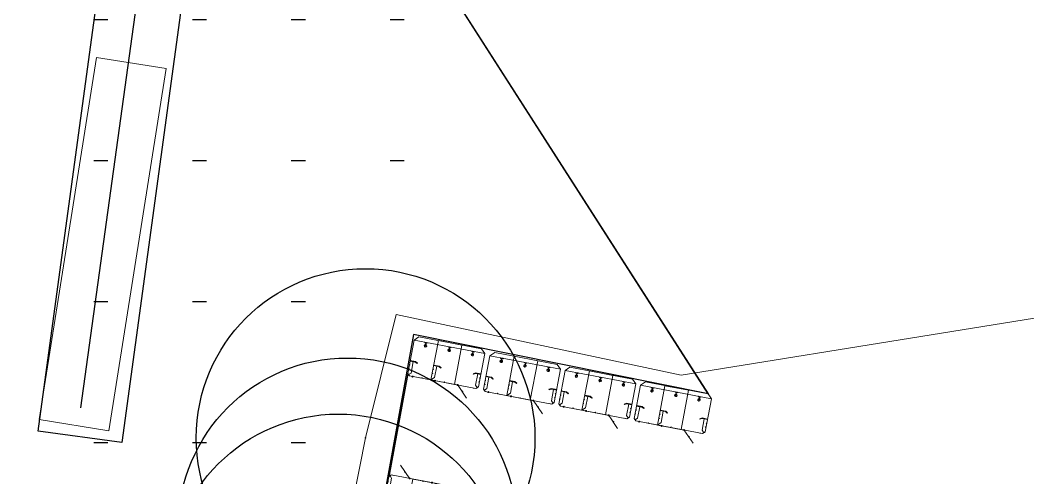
# Model space of a CAD drawing. Header units: metres. Extents: x 372109 to 376137, y 236217 to 239160.
# Drawn here: x 374098.4 to 374134.11, y 238108.75 to 238124.98 of the extents above; entities that cross this region are included whole.
import ezdxf

# ---------------------------------------------------------------- set-up
doc = ezdxf.new("R2010")
doc.units = ezdxf.units.M
doc.header["$MEASUREMENT"] = 0
doc.header["$PDMODE"] = 32
doc.header["$PDSIZE"] = 12
for name, color, linetype, lineweight, true_color in [('Areas ... Backstage', 16, 'Continuous', 25, 0x800000), ('Heras (internal)', 16, 'Continuous', 25, 0x800000), ('NOC ... DK Radius', 216, 'Continuous', 25, 0x800080), ('Paths ... Trackway', 9, 'Continuous', 25, 0xc0c0c0), ('Power ... 63-3', 20, 'Continuous', 13, 0xfd5b07), ('Power ... Distro', 3, 'Continuous', 25, 0x00ff00), ('Streets', 18, 'Continuous', 25, 0x000000), ('Structures', 18, 'Continuous', 18, 0x000000), ('Structures ... Internal', 9, 'Continuous', 0, 0xc0c0c0), ('Water ... Points', 136, 'Continuous', 25, 0x008080)]:
    doc.layers.add(name, color=color, linetype=linetype, lineweight=lineweight, true_color=true_color)

# ---------------------------------------------------------------- blocks, each defined once
blk = doc.blocks.new('Ontrax 3-bay Shower')
at = {"layer": 'Structures', "flags": 128}
blk.add_lwpolyline([(1.122, 0.746), (1.269, 0.599), (1.269, 0.599), (1.269, -0.599), (1.193, -0.675), (-1.207, -0.675), (-1.283, -0.599), (-1.283, 0.599), (-1.136, 0.746)], close=True, dxfattribs=at)
at = {"layer": 'Structures ... Internal', "flags": 128}
for points in [[(-1.283, -0.599), (-1.283, 0.599), (-1.136, 0.746), (1.122, 0.746), (1.269, 0.599), (1.269, -0.599)], [(0.418, -0.675), (-0.432, -0.675), (-0.432, 0.746), (0.418, 0.746), (0.418, -0.675)], [(1.269, 0.599), (-1.283, 0.599)], [(-0.812, 0.599), (-0.887, 0.599)], [(-0.887, 0.583), (-0.858, 0.583), (-0.858, 0.479)], [(-0.858, 0.479), (-0.858, 0.525)], [(-0.842, 0.479), (-0.842, 0.583), (-0.812, 0.583)], [(-0.842, 0.525), (-0.842, 0.479)], [(0.046, 0.599), (-0.029, 0.599)], [(-0.029, 0.583), (0.001, 0.583), (0.001, 0.479)], [(0.001, 0.479), (0.001, 0.525)], [(0.016, 0.479), (0.016, 0.583), (0.046, 0.583)], [(0.016, 0.525), (0.016, 0.479)], [(0.884, 0.599), (0.808, 0.599)], [(0.808, 0.583), (0.838, 0.583), (0.838, 0.479)], [(0.838, 0.479), (0.838, 0.525)], [(0.854, 0.479), (0.854, 0.583), (0.884, 0.583)], [(0.854, 0.525), (0.854, 0.479)], [(-1.021, -0.194), (-1.094, -0.152), (-1.283, -0.152), (-1.283, -0.134), (-1.09, -0.134), (-1.012, -0.178), (-1.021, -0.194)], [(-1.266, -0.284), (-1.283, -0.284), (-1.283, -0.292), (-1.266, -0.292)], [(-1.171, -0.152), (-1.171, -0.563), (-1.244, -0.636)], [(-0.171, -0.194), (-0.244, -0.152), (-0.432, -0.152), (-0.432, -0.134), (-0.239, -0.134), (-0.162, -0.178), (-0.171, -0.194)], [(-0.32, -0.152), (-0.32, -0.563), (-0.432, -0.675)], [(-0.416, -0.284), (-0.432, -0.284), (-0.432, -0.292), (-0.416, -0.292)], [(1.007, -0.194), (1.08, -0.152), (1.269, -0.152), (1.269, -0.134), (1.076, -0.134), (0.998, -0.178), (1.007, -0.194)], [(1.157, -0.152), (1.157, -0.563), (1.23, -0.636)], [(1.252, -0.292), (1.269, -0.292), (1.269, -0.284), (1.252, -0.284)], [(-1.266, -0.424), (-1.283, -0.424), (-1.283, -0.433), (-1.266, -0.433)], [(0.515, -0.675), (-1.207, -0.675)], [(-0.765, -0.659), (-0.765, -0.675), (-0.756, -0.675), (-0.756, -0.659)], [(-0.416, -0.424), (-0.432, -0.424), (-0.432, -0.433), (-0.416, -0.433)], [(0.044, -0.659), (0.044, -0.675), (0.053, -0.675), (0.053, -0.659)], [(0.52, -0.663), (0.931, -1.074)], [(1.193, -0.675), (1.096, -0.675)], [(1.252, -0.433), (1.269, -0.433), (1.269, -0.424), (1.252, -0.424)], [(0.741, -0.861), (0.729, -0.872), (0.735, -0.878), (0.747, -0.867)]]:
    blk.add_lwpolyline(points, dxfattribs=at)
at = {"layer": 'Structures ... Internal'}
for points in [[(-0.887, 0.599), (-0.892, 0.599), (-0.895, 0.595), (-0.895, 0.591)], [(-0.895, 0.591), (-0.895, 0.587), (-0.892, 0.583), (-0.887, 0.583)], [(-0.858, 0.525), (-0.879, 0.521), (-0.895, 0.502), (-0.895, 0.48)], [(-0.895, 0.48), (-0.895, 0.455), (-0.875, 0.434), (-0.85, 0.434)], [(-0.858, 0.479), (-0.858, 0.475), (-0.854, 0.471), (-0.85, 0.471)], [(-0.85, 0.471), (-0.854, 0.471), (-0.858, 0.475), (-0.858, 0.479)], [(-0.85, 0.434), (-0.825, 0.434), (-0.804, 0.455), (-0.804, 0.48)], [(-0.85, 0.471), (-0.846, 0.471), (-0.842, 0.475), (-0.842, 0.479)], [(-0.842, 0.479), (-0.842, 0.475), (-0.846, 0.471), (-0.85, 0.471)], [(-0.804, 0.48), (-0.804, 0.502), (-0.821, 0.521), (-0.842, 0.525)], [(-0.804, 0.591), (-0.804, 0.595), (-0.808, 0.599), (-0.812, 0.599)], [(-0.812, 0.583), (-0.808, 0.583), (-0.804, 0.587), (-0.804, 0.591)], [(-0.029, 0.599), (-0.033, 0.599), (-0.037, 0.595), (-0.037, 0.591)], [(-0.037, 0.591), (-0.037, 0.587), (-0.033, 0.583), (-0.029, 0.583)], [(0.001, 0.525), (-0.021, 0.521), (-0.037, 0.502), (-0.037, 0.48)], [(-0.037, 0.48), (-0.037, 0.455), (-0.017, 0.434), (0.008, 0.434)], [(0.001, 0.479), (0.001, 0.475), (0.004, 0.471), (0.008, 0.471)], [(0.008, 0.471), (0.004, 0.471), (0.001, 0.475), (0.001, 0.479)], [(0.008, 0.434), (0.034, 0.434), (0.054, 0.455), (0.054, 0.48)], [(0.008, 0.471), (0.013, 0.471), (0.016, 0.475), (0.016, 0.479)], [(0.016, 0.479), (0.016, 0.475), (0.013, 0.471), (0.008, 0.471)], [(0.054, 0.48), (0.054, 0.502), (0.038, 0.521), (0.016, 0.525)], [(0.054, 0.591), (0.054, 0.595), (0.05, 0.599), (0.046, 0.599)], [(0.046, 0.583), (0.05, 0.583), (0.054, 0.587), (0.054, 0.591)], [(0.808, 0.599), (0.804, 0.599), (0.801, 0.595), (0.801, 0.591)], [(0.801, 0.591), (0.801, 0.587), (0.804, 0.583), (0.808, 0.583)], [(0.838, 0.525), (0.817, 0.521), (0.801, 0.502), (0.801, 0.48)], [(0.801, 0.48), (0.801, 0.455), (0.821, 0.434), (0.846, 0.434)], [(0.838, 0.479), (0.838, 0.475), (0.842, 0.471), (0.846, 0.471)], [(0.846, 0.471), (0.842, 0.471), (0.838, 0.475), (0.838, 0.479)], [(0.846, 0.434), (0.871, 0.434), (0.891, 0.455), (0.891, 0.48)], [(0.846, 0.471), (0.85, 0.471), (0.854, 0.475), (0.854, 0.479)], [(0.854, 0.479), (0.854, 0.475), (0.85, 0.471), (0.846, 0.471)], [(0.891, 0.48), (0.891, 0.502), (0.875, 0.521), (0.854, 0.525)], [(0.891, 0.591), (0.891, 0.595), (0.888, 0.599), (0.884, 0.599)], [(0.884, 0.583), (0.888, 0.583), (0.891, 0.587), (0.891, 0.591)], [(-1.259, -0.288), (-1.259, -0.285), (-1.262, -0.284), (-1.266, -0.284)], [(-1.266, -0.292), (-1.262, -0.292), (-1.259, -0.29), (-1.259, -0.288)], [(-0.409, -0.288), (-0.409, -0.285), (-0.412, -0.284), (-0.416, -0.284)], [(-0.416, -0.292), (-0.412, -0.292), (-0.409, -0.29), (-0.409, -0.288)], [(1.252, -0.284), (1.249, -0.284), (1.245, -0.285), (1.245, -0.288)], [(1.245, -0.288), (1.245, -0.29), (1.249, -0.292), (1.252, -0.292)], [(-1.207, -0.675), (-1.236, -0.645), (-1.253, -0.629), (-1.283, -0.599)], [(-1.259, -0.428), (-1.259, -0.426), (-1.262, -0.424), (-1.266, -0.424)], [(-1.266, -0.433), (-1.262, -0.433), (-1.259, -0.431), (-1.259, -0.428)], [(-1.104, -0.687), (-1.111, -0.68), (-1.111, -0.669), (-1.104, -0.662)], [(-1.104, -0.662), (-1.098, -0.655), (-1.086, -0.655), (-1.079, -0.662)], [(-1.079, -0.687), (-1.086, -0.694), (-1.098, -0.694), (-1.104, -0.687)], [(-1.079, -0.662), (-1.073, -0.669), (-1.073, -0.68), (-1.079, -0.687)], [(-0.761, -0.652), (-0.763, -0.652), (-0.765, -0.655), (-0.765, -0.659)], [(-0.756, -0.659), (-0.756, -0.655), (-0.758, -0.652), (-0.761, -0.652)], [(-0.409, -0.428), (-0.409, -0.426), (-0.412, -0.424), (-0.416, -0.424)], [(-0.416, -0.433), (-0.412, -0.433), (-0.409, -0.431), (-0.409, -0.428)], [(-0.292, -0.687), (-0.299, -0.68), (-0.299, -0.669), (-0.292, -0.662)], [(-0.292, -0.662), (-0.285, -0.655), (-0.274, -0.655), (-0.267, -0.662)], [(-0.267, -0.687), (-0.274, -0.694), (-0.285, -0.694), (-0.292, -0.687)], [(-0.267, -0.662), (-0.26, -0.669), (-0.26, -0.68), (-0.267, -0.687)], [(0.049, -0.652), (0.046, -0.652), (0.044, -0.655), (0.044, -0.659)], [(0.053, -0.659), (0.053, -0.655), (0.051, -0.652), (0.049, -0.652)], [(0.52, -0.687), (0.513, -0.68), (0.513, -0.669), (0.52, -0.662)], [(0.52, -0.662), (0.527, -0.655), (0.538, -0.655), (0.545, -0.662)], [(0.545, -0.687), (0.538, -0.694), (0.527, -0.694), (0.52, -0.687)], [(0.545, -0.662), (0.552, -0.669), (0.552, -0.68), (0.545, -0.687)], [(1.269, -0.599), (1.239, -0.629), (1.222, -0.645), (1.193, -0.675)], [(1.252, -0.424), (1.249, -0.424), (1.245, -0.426), (1.245, -0.428)], [(1.245, -0.428), (1.245, -0.431), (1.249, -0.433), (1.252, -0.433)], [(0.749, -0.859), (0.747, -0.857), (0.743, -0.858), (0.741, -0.861)], [(0.747, -0.867), (0.75, -0.864), (0.75, -0.861), (0.749, -0.859)]]:
    blk.add_open_spline(points, degree=3, dxfattribs=at)
blk = doc.blocks.new('40ft trailer')
at = {"layer": 'Structures'}
for p, q in [((13, 2.5), (0, 2.5)), ((0, 2.5), (0, 0)), ((13, 0), (13, 2.5)), ((0, 0), (13, 0))]:
    blk.add_line(p, q, dxfattribs=at)

msp = doc.modelspace()

# ---------------------------------------------------------------- hatches: boundary and pattern name
at = {"layer": 'Areas ... Backstage', "transparency": 33554687}
h = msp.add_hatch(dxfattribs=at)
h.set_pattern_fill('ACAD_ISO07W100', color=256, style=0, pattern_type=0)
h.set_pattern_definition([(0, (0, 0), (0, 5), [0.5, -3])])
h.paths.add_polyline_path([(374102.041, 238157.709), (374113, 238127), (374109, 238098), (374071.103, 238102.989), (374075.077, 238110.936), (374090.688, 238132.756)], flags=0)

# ---------------------------------------------------------------- linework, layer by layer
at = {"layer": 'Areas ... Backstage'}
msp.add_lwpolyline([(374102.041, 238157.709), (374113, 238127), (374122.772, 238111.728), (374112.329, 238113.836), (374110.351, 238102.886), (374109.749, 238098.929), (374071, 238103), (374071, 238103), (374090.688, 238132.756), (374102.041, 238157.709), (374102.041, 238157.709)], dxfattribs=at)
at = {"layer": 'Heras (internal)'}
for p, q in [((374122.772, 238111.728), (374113, 238127)), ((374112.13, 238112.453), (374111.458, 238108.792))]:
    msp.add_line(p, q, dxfattribs=at)
at = {"layer": 'NOC ... DK Radius'}
msp.add_circle((374173.237, 238151.271), 40, dxfattribs=at)
at = {"layer": 'Paths ... Trackway', "flags": 128}
msp.add_lwpolyline([(374102, 238110), (374099.028, 238110.405), (374105, 238154.204), (374105, 238181), (374107.807, 238181.079), (374108, 238154)], close=True, dxfattribs=at)
at = {"layer": 'Power ... 63-3'}
msp.add_line((374110.637, 238110.167), (374110, 238107), dxfattribs=at)
at = {"layer": 'Power ... 63-3', "flags": 128}
msp.add_lwpolyline([(374140.269, 238115.365), (374121.819, 238112.386), (374111.722, 238114.544), (374110.637, 238110.167)], dxfattribs=at)
at = {"layer": 'Power ... Distro'}
for p in [(374110.637, 238110.167), (374110, 238107)]:
    msp.add_point(p, dxfattribs=at)
at = {"layer": 'Streets', "flags": 128}
msp.add_lwpolyline([(374100.542, 238111.229), (374106.421, 238153.74), (374106.187, 238184.456)], dxfattribs=at)
at = {"layer": 'Water ... Points'}
msp.add_point((374109.668, 238105.012), dxfattribs=at)

# ---------------------------------------------------------------- block references
at = {"layer": 'Structures', "rotation": 81}
msp.add_blockref('40ft trailer', (374101.539, 238110.423), dxfattribs=at)
at = {"layer": 'Structures', "zscale": 10}
for p, rotation in [((374113.502, 238112.803), 349.2715896335108), ((374116.189, 238112.25), 349.2715896335108), ((374118.853, 238111.729), 349.2715896335108), ((374121.531, 238111.205), 349.2715896335108), ((374112.593, 238107.967), 169.2715896335109)]:
    msp.add_blockref('Ontrax 3-bay Shower', p, dxfattribs=dict(at, rotation=rotation))

doc.saveas('drawing.dxf')
